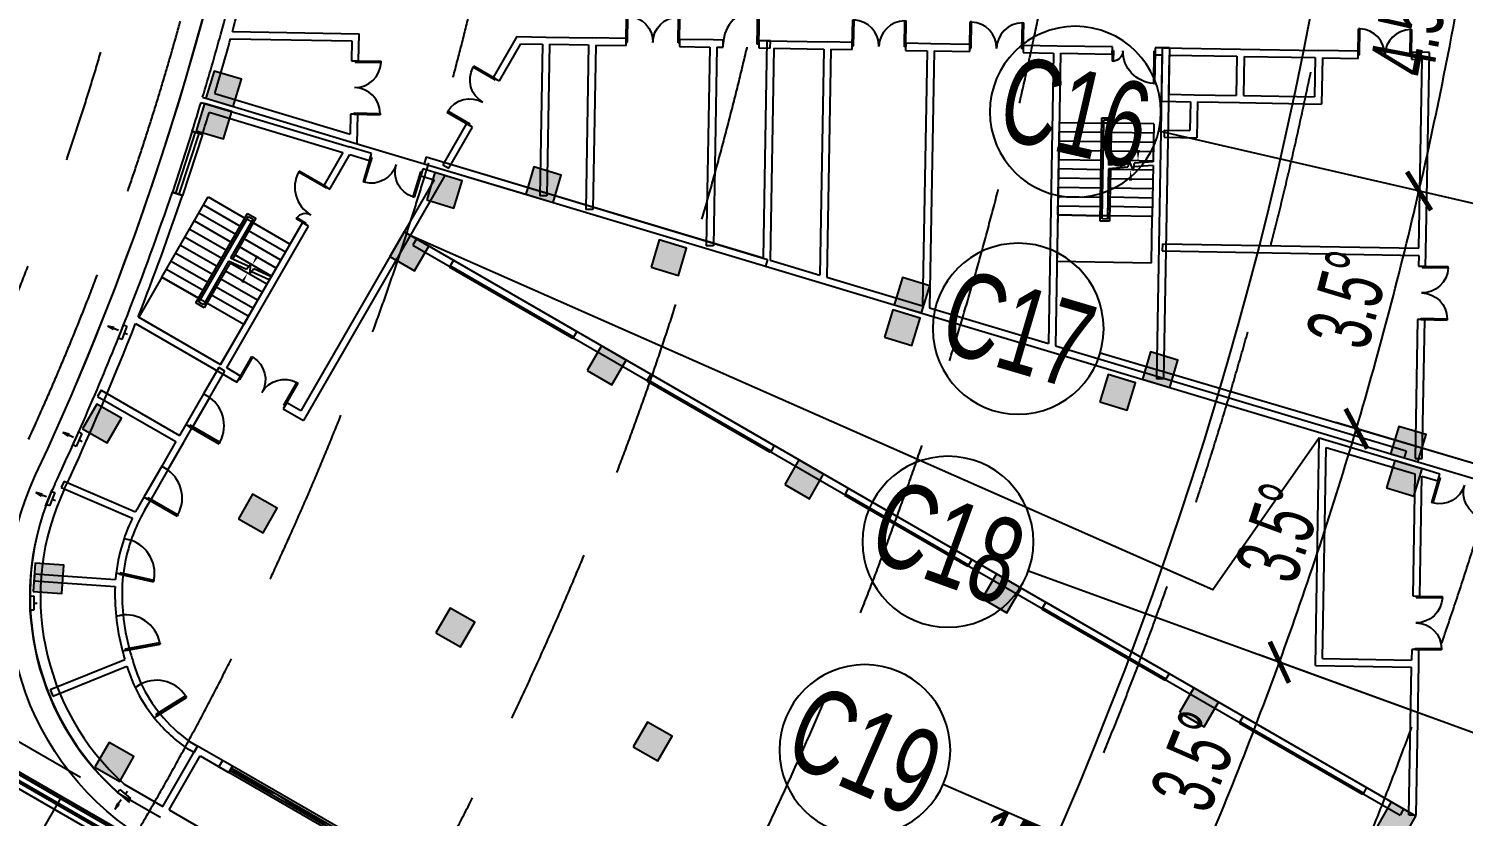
# Model space of a CAD drawing. Extents: x 1962160 to 37842216, y -162679 to 2997677.
# Drawn here: x 37684730 to 37725001, y 2713909 to 2736018 of the extents above; entities that cross this region are included whole.
import ezdxf
from ezdxf.enums import TextEntityAlignment as Align

# ---------------------------------------------------------------- set-up
doc = ezdxf.new("R2010")
doc.units = 0
doc.header["$LTSCALE"] = 1000
for name, pattern in [('CENTER', [2, 1.25, -0.25, 0.25, -0.25]), ('CENTER2', [28.575, 19.05, -3.175, 3.175, -3.175]), ('HIDDEN', [0.375, 0.25, -0.125])]:
    doc.linetypes.add(name, pattern=pattern)
doc.layers.get('0').update_dxf_attribs({"color": 8})
doc.layers.get('Defpoints').update_dxf_attribs({"color": 8})
for name, color, linetype in [('#幕墙线-平面', 8, 'Continuous'), ('#标注', 8, 'Continuous'), ('#虚线', 8, 'HIDDEN'), ('#轴线', 8, 'CENTER2'), ('1-WIN-1', 8, 'Continuous'), ('A-AL-E', 8, 'Continuous'), ('A-FLOR', 8, 'Continuous'), ('A-GRID', 8, 'CENTER'), ('A-HATH', 8, 'Continuous'), ('A-STRS-HRAL', 8, 'Continuous'), ('COLUMN', 8, 'Continuous'), ('DIM', 8, 'Continuous'), ('G-ACCS', 8, 'Continuous'), ('PUB_HATCH', 8, 'Continuous'), ('周边建筑', 8, 'Continuous')]:
    doc.layers.add(name, color=color, linetype=linetype)
doc.layers.add('A-X-CHEK', color=8, linetype='Continuous', plot=False)
doc.styles.add('#文字', font='jrs.shx', dxfattribs={"width": 0.7, "bigfont": 'hztxt.shx'})
doc.styles.add('JHZX', font='jrs.shx', dxfattribs={"width": 0.6, "bigfont": 'jhz.shx'})
doc.dimstyles.new('JZBZ-600', dxfattribs={"dimscale": 600, "dimtxt": 3, "dimasz": 1.5, "dimexe": 1, "dimexo": 1, "dimgap": 0.5, "dimtad": 1, "dimdec": 0, "dimdsep": 46, "dimtxsty": 'JHZX', "dimblk1": 'ARCHTICK', "dimblk2": 'ARCHTICK', "dimsah": 1, "dimcen": 0, "dimclrd": 1, "dimclre": 1, "dimclrt": 2, "dimadec": 1, "dimazin": 2, "dimtfac": 1, "dimtdec": 0, "dimtix": 1, "dimtmove": 0, "dimatfit": 3, "dimfxl": 1, "dimtolj": 1, "dimlwd": -1, "dimlwe": -1, "dimarcsym": 1})
pattern_1 = [(45, (0, 0), (-112.2532015, 112.2532015), []), (135, (0, 0), (-112.2532015, -112.2532015), [])]

# ---------------------------------------------------------------- blocks, each defined once
blk = doc.blocks.new('排水沟区域')
at = {"layer": 'A-HATH'}
h = blk.add_hatch(dxfattribs=at)
h.set_pattern_fill('ANSI37', color=256, scale=100)
h.set_pattern_definition(pattern_1)
edge = h.paths.add_edge_path()
edge.add_arc((35778522, 2918796), 1000, 120.2513, 180.0611)
edge.add_arc((35647973, 2918657), 129550, -26.11527, 0.06112, ccw=False)
edge.add_arc((35744722, 2871228), 21800, 300.0207, 333.8847, ccw=False)
edge.add_line((35755629, 2852353), (35755681, 2851979))
edge.add_arc((35744722, 2871228), 22150, 299.6529, 333.8847)
edge.add_arc((35647973, 2918657), 129900, 333.88473, 360.06112)
edge.add_arc((35778522, 2918796), 650, 140.4372, 180.0611, ccw=False)
edge.add_arc((35647973, 2918657), 130050, 0.24375, 0.44193)
h = blk.add_hatch(dxfattribs=at)
h.set_pattern_fill('ANSI37', color=256, scale=100)
h.set_pattern_definition(pattern_1)
edge = h.paths.add_edge_path()
edge.add_arc((35647973, 2918657), 65100, 322.14233, 322.45318, ccw=False)
edge.add_line((35699371, 2878705), (35710099, 2872512))
edge.add_arc((35680274, 2820853), 59650, 38.0119, 60, ccw=False)
edge.add_arc((35744722, 2871228), 22150, 218.0119, 299.3747)
edge.add_line((35755587, 2851926), (35755536, 2852299))
edge.add_arc((35744722, 2871228), 21800, 218.0119, 299.7372, ccw=False)
edge.add_arc((35680274, 2820853), 60000, 38.0119, 60)
edge.add_line((35710274, 2872815), (35699587, 2878985))
blk = doc.blocks.new('A$C58e34137')
at = {"layer": 'A-X-CHEK'}
blk.add_blockref('排水沟区域', (-35647973, -2918657), dxfattribs=at)
blk = doc.blocks.new('*U320')
for p, q in [((0, -200), (0, 200)), ((0, 200), (100, 200)), ((100, -200), (0, -200))]:
    blk.add_line(p, q)
blk = doc.blocks.new('*U321')
blk.add_line((0, 0), (-100, 0))
blk = doc.blocks.new('*U322')
blk.add_line((100, 250), (100, -250))
blk = doc.blocks.new('*U323')
for p, q in [((172, 0), (315, 0)), ((315, 31), (315, -31)), ((315, 31), (500, 0)), ((315, -31), (500, 0))]:
    blk.add_line(p, q)
blk = doc.blocks.new('*U324')
for p, q in [((0, -200), (0, 200)), ((0, 200), (100, 200)), ((100, -200), (0, -200))]:
    blk.add_line(p, q)
blk = doc.blocks.new('*U325')
blk.add_line((0, 0), (-100, 0))
blk = doc.blocks.new('*U326')
blk.add_line((100, 250), (100, -250))
blk = doc.blocks.new('*U327')
for p, q in [((172, 0), (315, 0)), ((315, 31), (315, -31)), ((315, 31), (500, 0)), ((315, -31), (500, 0))]:
    blk.add_line(p, q)
blk = doc.blocks.new('$WINLIB2D$00000007')
for points in [[(-0.5, 0.5), (0.5, 0.5)], [(-0.5, 0.5), (-0.5, -0.5)], [(0.5, 0.5), (0.5, -0.5)], [(-0.5, -0.5), (0.5, -0.5)]]:
    blk.add_lwpolyline(points)
blk = doc.blocks.new('$DorLib2D$00000225')
for p, q in [((0.475, -0.001), (0.475, 0.752)), ((0.475, 0.752), (0.5, 0.752)), ((0.5, -0.001), (0.5, 0.752)), ((-0.5, 0), (-0.5, 0.252)), ((-0.475, 0.252), (-0.5, 0.252)), ((-0.475, 0), (-0.475, 0.252)), ((-0.475, 0), (-0.5, 0)), ((0.475, -0.001), (0.5, -0.001))]:
    blk.add_line(p, q)
for centre, radius, start, end in [((0.505, -0.002), 0.755, 92.2493, 179.7238), ((-0.501, 0.003), 0.251, 359.7899, 84.0974)]:
    blk.add_arc(centre, radius, start, end)
blk = doc.blocks.new('$DorLib2D$00000002')
at = {"layer": '1-WIN-1'}
for p, q in [((-0.5, 0), (-0.5, 0.4875)), ((-0.475, 0.4875), (-0.5, 0.4875)), ((-0.475, 0), (-0.475, 0.4875)), ((0.475, 0), (0.475, 0.4875)), ((0.475, 0.4875), (0.5, 0.4875)), ((0.5, 0), (0.5, 0.4875)), ((-0.5, 0), (-0.475, 0)), ((0.5, 0), (0.475, 0))]:
    blk.add_line(p, q, dxfattribs=at)
for centre, start, end in [((-0.4875, 0), 0, 88.53072), ((0.4875, 0), 91.46928, 180)]:
    blk.add_arc(centre, 0.4875, start, end, dxfattribs=at)
blk = doc.blocks.new('$WINLIB2D$00000039')
for points in [[(-0.5, 0.5), (-0.5, -0.5)], [(0.5, 0.5), (-0.5, 0.5)], [(0.5, -0.5), (0.5, 0.5)], [(-0.5, 0.1667), (0.5, 0.1667)], [(-0.3839, -0.1667), (-0.448, 0.1667)], [(-0.3159, -0.1667), (-0.38, 0.1667)], [(-0.2479, -0.1667), (-0.312, 0.1667)], [(-0.1799, -0.1667), (-0.244, 0.1667)], [(-0.1119, -0.1667), (-0.176, 0.1667)], [(-0.0439, -0.1667), (-0.108, 0.1667)], [(0.0241, -0.1667), (-0.04, 0.1667)], [(0.0921, -0.1667), (0.028, 0.1667)], [(0.16, -0.1667), (0.0959, 0.1667)], [(0.228, -0.1667), (0.1639, 0.1667)], [(0.296, -0.1667), (0.2319, 0.1667)], [(0.364, -0.1667), (0.2999, 0.1667)], [(0.432, -0.1667), (0.3679, 0.1667)], [(0.5, -0.1667), (0.4359, 0.1667)], [(-0.4519, -0.1667), (-0.5, 0.0836)], [(-0.5, -0.1667), (0.5, -0.1667)], [(0.5, -0.5), (-0.5, -0.5)]]:
    blk.add_lwpolyline(points)
blk = doc.blocks.new('$WINLIB2D$00000001')
for points in [[(-0.5, 0.5), (-0.5, -0.5)], [(-0.5, 0.5), (0.5, 0.5)], [(0.5, -0.5), (0.5, 0.5)], [(0.5, 0.167), (-0.5, 0.167)], [(0.5, -0.167), (-0.5, -0.167)], [(-0.5, -0.5), (0.5, -0.5)]]:
    blk.add_lwpolyline(points)
blk = doc.blocks.new('$DorLib2D$00000001')
for p, q in [((0.45, 0.975), (0.5, 0.975)), ((0.45, 0), (0.45, 0.975)), ((0.5, 0), (0.5, 0.975)), ((0.5, 0), (0.45, 0))]:
    blk.add_line(p, q)
blk.add_arc((0.475, 0), 0.975, 91.4693, 180)
blk = doc.blocks.new('_FZH')
blk.add_lwpolyline([(-0.5, -0.5), (0.5, -0.5), (0.5, 0.5), (-0.5, 0.5)], close=True)
at = {"layer": 'PUB_HATCH'}
blk.add_solid([(-0.5, -0.5), (0.5, -0.5), (-0.5, 0.5), (0.5, 0.5)], dxfattribs=at)
blk = doc.blocks.new('567')
at = {"layer": '周边建筑'}
for p, q in [((45811, 102719), (45690, 102233)), ((51244, 101364), (45811, 102719)), ((45884, 102185), (45956, 102476)), ((51099, 101194), (45956, 102476)), ((45690, 102233), (45884, 102185)), ((56935, 99818), (58234, 102095)), ((49357, 94208), (51099, 101194)), ((49551, 94159), (51293, 101146)), ((51632, 101267), (51244, 101364)), ((51293, 101146), (51584, 101073)), ((51584, 101073), (51632, 101267)), ((45327, 100778), (45061, 99711)), ((45279, 99759), (45521, 100730)), ((45521, 100730), (45327, 100778)), ((53088, 100904), (53039, 100710)), ((53039, 100710), (56822, 99767)), ((56871, 99961), (53088, 100904)), ((57410, 100347), (57112, 99826)), ((57583, 100248), (57410, 100347)), ((56822, 99767), (56871, 99961)), ((57351, 99841), (57583, 100248)), ((44528, 97576), (45061, 99711)), ((44747, 97625), (45231, 99565)), ((45231, 99565), (46298, 99299)), ((45279, 99759), (46540, 99445)), ((51470, 90641), (56563, 99570)), ((51606, 90476), (56737, 99471)), ((55657, 97275), (57112, 99826)), ((55962, 97405), (57248, 99661)), ((56563, 99570), (56737, 99471)), ((57248, 99661), (60571, 98832)), ((60620, 99026), (57351, 99841)), ((45814, 97359), (46298, 99299)), ((45984, 97213), (46540, 99445)), ((60571, 98832), (60620, 99026)), ((62075, 98663), (62027, 98469)), ((62463, 98567), (62075, 98663)), ((61713, 95971), (62318, 98397)), ((61859, 95729), (62512, 98348)), ((62027, 98469), (62318, 98397)), ((66583, 97539), (62463, 98567)), ((66535, 97345), (62512, 98348)), ((43996, 95441), (44528, 97576)), ((44747, 97625), (45814, 97359)), ((66535, 97345), (66583, 97539)), ((44239, 95587), (44698, 97431)), ((44514, 73835), (66338, 97238)), ((44514, 73835), (66338, 97238)), ((44660, 73699), (66484, 97102)), ((44660, 73699), (66484, 97102)), ((44698, 97431), (45766, 97164)), ((45480, 96019), (45766, 97164)), ((45698, 96068), (45984, 97213)), ((61859, 95729), (55657, 97275)), ((61713, 95971), (55962, 97405)), ((66338, 97238), (66484, 97102)), ((66338, 97238), (66484, 97102)), ((45306, 95321), (45480, 96019)), ((45452, 95078), (45650, 95874)), ((45650, 95874), (46437, 95678)), ((45698, 96068), (46679, 95823)), ((44045, 95635), (43948, 95247)), ((44045, 95635), (53059, 93388)), ((44239, 95587), (45306, 95321)), ((46262, 94979), (46437, 95678)), ((46457, 94931), (46679, 95823)), ((43948, 95247), (44142, 95199)), ((43996, 95441), (45452, 95078)), ((44142, 95199), (44190, 95393)), ((44190, 95393), (53011, 93194)), ((46026, 94729), (45738, 93575)), ((46278, 94666), (45990, 93512)), ((46026, 94729), (47055, 94473)), ((46262, 94979), (46457, 94931)), ((46531, 94603), (46243, 93449)), ((46783, 94540), (46495, 93386)), ((47035, 94478), (46747, 93323)), ((47055, 94473), (46976, 93949)), ((47287, 94415), (47000, 93260)), ((47153, 94448), (47071, 93908)), ((47153, 94448), (48549, 94100)), ((47540, 94352), (47252, 93197)), ((47792, 94289), (47504, 93134)), ((43658, 94083), (43283, 92579)), ((43501, 92628), (43852, 94035)), ((43852, 94035), (43658, 94083)), ((47140, 93878), (46876, 93825)), ((46976, 93949), (47140, 93878)), ((48044, 94226), (47756, 93071)), ((48297, 94163), (48009, 93008)), ((48549, 94100), (48261, 92946)), ((48549, 94100), (48261, 92946)), ((49810, 93786), (48549, 94100)), ((49357, 94208), (49551, 94159)), ((45527, 93349), (45593, 93611)), ((45593, 93611), (46876, 93291)), ((45600, 93393), (45636, 93538)), ((45636, 93538), (46867, 93231)), ((45724, 93516), (45687, 93371)), ((45724, 93516), (46867, 93231)), ((46952, 93791), (46867, 93231)), ((46876, 93825), (47047, 93750)), ((47047, 93750), (46965, 93207)), ((49169, 91214), (49810, 93786)), ((45385, 92158), (45673, 93313)), ((48341, 92647), (45527, 93349)), ((48297, 92720), (45600, 93393)), ((45637, 92095), (45925, 93250)), ((48210, 92742), (45687, 93371)), ((45889, 92032), (46177, 93187)), ((46142, 91969), (46430, 93124)), ((46394, 91906), (46682, 93061)), ((46965, 93207), (48246, 92887)), ((46965, 93207), (48334, 92866)), ((46974, 93266), (48406, 92909)), ((53059, 93388), (53011, 93194)), ((43501, 92628), (51470, 90641)), ((46646, 91843), (46934, 92998)), ((46899, 91780), (47186, 92935)), ((47151, 91718), (47439, 92872)), ((47403, 91655), (47691, 92809)), ((47655, 91592), (47943, 92746)), ((47908, 91529), (48196, 92684)), ((48196, 92684), (47908, 91529)), ((48246, 92887), (48210, 92742)), ((48334, 92866), (48297, 92720)), ((48406, 92909), (48341, 92647)), ((43283, 92579), (43053, 91657)), ((43247, 91609), (43452, 92434)), ((43452, 92434), (51367, 90460)), ((47908, 91529), (45385, 92158)), ((43053, 91657), (43247, 91609)), ((47908, 91529), (49169, 91214)), ((49643, 87437), (51367, 90460)), ((49779, 87273), (51606, 90476)), ((42690, 90202), (42424, 89134)), ((42642, 89183), (42884, 90153)), ((42884, 90153), (42690, 90202)), ((42424, 89134), (42254, 88455)), ((42642, 89183), (49643, 87437)), ((42448, 88407), (42594, 88989)), ((42594, 88989), (49540, 87257)), ((42254, 88455), (42448, 88407)), ((41892, 87000), (41722, 86321)), ((42086, 86951), (41892, 87000)), ((48151, 84821), (49540, 87257)), ((48287, 84656), (49779, 87273)), ((41940, 86369), (42086, 86951)), ((41311, 84671), (41722, 86321)), ((41940, 86369), (48151, 84821)), ((41553, 84817), (41892, 86175)), ((41892, 86175), (48048, 84640)), ((58569, 63465), (79163, 85552)), ((41335, 84768), (41257, 84456)), ((41311, 84671), (47224, 83197)), ((41529, 84720), (41335, 84768)), ((41451, 84407), (41529, 84720)), ((41553, 84817), (47327, 83377)), ((47327, 83377), (48048, 84640)), ((47463, 83212), (48287, 84656)), ((41257, 84456), (41451, 84407)), ((41015, 83485), (40948, 83216)), ((41209, 83437), (41015, 83485)), ((41166, 83264), (41209, 83437)), ((40948, 83216), (40718, 82294)), ((40912, 82245), (41118, 83070)), ((41118, 83070), (46529, 81721)), ((41166, 83264), (46577, 81915)), ((42335, 74624), (47290, 83311)), ((42335, 74624), (47224, 83197)), ((42508, 74525), (47463, 83212)), ((42508, 74525), (47463, 83212)), ((47290, 83311), (47463, 83212)), ((40718, 82294), (40912, 82245)), ((46577, 81915), (46529, 81721)), ((40355, 80838), (40125, 79917)), ((40344, 79965), (40549, 80790)), ((40549, 80790), (40355, 80838)), ((39811, 78655), (40125, 79917)), ((40029, 78704), (40295, 79771)), ((40295, 79771), (44779, 78653)), ((40344, 79965), (44827, 78847)), ((39612, 77859), (39811, 78655)), ((40029, 78704), (44158, 77674)), ((44827, 78847), (44779, 78653)), ((39835, 77925), (39981, 78510)), ((39981, 78510), (44110, 77480)), ((39612, 77859), (40580, 76956)), ((40717, 77102), (39835, 77925)), ((44158, 77674), (44110, 77480)), ((40580, 76956), (40717, 77102)), ((41534, 72816), (43981, 77107)), ((41814, 76079), (41677, 75933)), ((41677, 75933), (42652, 75025)), ((42788, 75171), (41814, 76079)), ((42959, 75012), (42639, 74451)), ((42652, 75025), (42788, 75171)), ((42959, 75012), (48766, 69597)), ((42335, 74624), (42508, 74525)), ((42335, 74624), (42508, 74525)), ((42812, 74352), (43007, 74693)), ((43007, 74693), (48483, 69587)), ((42639, 74451), (42812, 74352)), ((44514, 73835), (44660, 73699)), ((44514, 73835), (44660, 73699)), ((37682, 70116), (38541, 73563)), ((37864, 70018), (38687, 73320)), ((39279, 73379), (38541, 73563)), ((38687, 73320), (39230, 73185)), ((39230, 73185), (39279, 73379)), ((40734, 73016), (40686, 72822)), ((41534, 72816), (40734, 73016)), ((41895, 73148), (41572, 72581)), ((41785, 72551), (42069, 73049)), ((42069, 73049), (41895, 73148)), ((39265, 69242), (41229, 72686)), ((39290, 68882), (41534, 72816)), ((39420, 68808), (41572, 72581)), ((40686, 72822), (41229, 72686)), ((42604, 71787), (41785, 72551)), ((39742, 68969), (41683, 72372)), ((41683, 72372), (42468, 71641)), ((42468, 71641), (42604, 71787)), ((43482, 70969), (43345, 70823)), ((46846, 67832), (43482, 70969)), ((43345, 70823), (46710, 67685)), ((43857, 70345), (43046, 69475)), ((44048, 70168), (43236, 69298)), ((43857, 70345), (44633, 69622)), ((44238, 69991), (43426, 69120)), ((44428, 69813), (43616, 68943)), ((42050, 68407), (42862, 69277)), ((42752, 69380), (42936, 69577)), ((44873, 67402), (42752, 69380)), ((42837, 69383), (42939, 69492)), ((44870, 67487), (42837, 69383)), ((43005, 69431), (42903, 69321)), ((44804, 67548), (42903, 69321)), ((42936, 69577), (43904, 68675)), ((42939, 69492), (43867, 68627)), ((43005, 69431), (43867, 68627)), ((44618, 69636), (43806, 68766)), ((44808, 69459), (43997, 68588)), ((44998, 69281), (44187, 68411)), ((44633, 69622), (44310, 69202)), ((44707, 69553), (44373, 69120)), ((44707, 69553), (45759, 68572)), ((48483, 69587), (48176, 69258)), ((48322, 69121), (48766, 69597)), ((42240, 68230), (43052, 69100)), ((42430, 68052), (43242, 68923)), ((44213, 69076), (43867, 68627)), ((44276, 68994), (43940, 68559)), ((44419, 69061), (44162, 69142)), ((44162, 69142), (44276, 68994)), ((44310, 69202), (44419, 69061)), ((45188, 69104), (44377, 68234)), ((45379, 68927), (44567, 68056)), ((48176, 69258), (48322, 69121)), ((40150, 68385), (40305, 68642)), ((42621, 67875), (43432, 68745)), ((42811, 67698), (43622, 68568)), ((43940, 68559), (44906, 67658)), ((43940, 68559), (44972, 67596)), ((43977, 68606), (45057, 67599)), ((45569, 68749), (44757, 67879)), ((45759, 68572), (44947, 67702)), ((45759, 68572), (44947, 67702)), ((46710, 67685), (45759, 68572)), ((43952, 66634), (42050, 68407)), ((43001, 67520), (43812, 68391)), ((43191, 67343), (44003, 68213)), ((47153, 68161), (46846, 67832)), ((47299, 68024), (47153, 68161)), ((41847, 67713), (41692, 67456)), ((43381, 67166), (44193, 68036)), ((43571, 66988), (44383, 67859)), ((43761, 66811), (44573, 67681)), ((44906, 67658), (44804, 67548)), ((44890, 65734), (46710, 67685)), ((44902, 65747), (46710, 67685)), ((46919, 67763), (46783, 67617)), ((47541, 67184), (46919, 67763)), ((46924, 67622), (47299, 68024)), ((43952, 66634), (44763, 67504)), ((44763, 67504), (43952, 66634)), ((44972, 67596), (44870, 67487)), ((45057, 67599), (44873, 67402)), ((45057, 65620), (46924, 67622)), ((46783, 67617), (47404, 67037)), ((47404, 67037), (47541, 67184)), ((47404, 67037), (48136, 66355)), ((47541, 67184), (48272, 66502)), ((43952, 66634), (44902, 65747)), ((48272, 66502), (48136, 66355)), ((48601, 66195), (48272, 66502)), ((46659, 64259), (48392, 66117)), ((48136, 66355), (48392, 66117)), ((49260, 65581), (48601, 66195)), ((46806, 64122), (48538, 65980)), ((48538, 65980), (49123, 65435)), ((49123, 65435), (49260, 65581)), ((49123, 65435), (49854, 64753)), ((49260, 65581), (49991, 64899)), ((57776, 65477), (57004, 64648)), ((57287, 64658), (57923, 65340)), ((57776, 65477), (57556, 65240)), ((57556, 65240), (57702, 65103)), ((57702, 65103), (57923, 65340)), ((57923, 65340), (57776, 65477)), ((57923, 65340), (57776, 65477)), ((49991, 64899), (49854, 64753)), ((50210, 64694), (49991, 64899)), ((49854, 64753), (50074, 64548)), ((56823, 64454), (57005, 64648)), ((56962, 64310), (57151, 64511)), ((58433, 63319), (57004, 64648)), ((57005, 64648), (57151, 64511)), ((58569, 63465), (57287, 64658)), ((46659, 64259), (46806, 64122)), ((48912, 62669), (50204, 64431)), ((49074, 62551), (50358, 64303)), ((50863, 63947), (50951, 64128)), ((51850, 63691), (51763, 63511)), ((55887, 63828), (55953, 63638)), ((51261, 61275), (51927, 63454)), ((51452, 61217), (52119, 63397)), ((52932, 63239), (52942, 63440)), ((53941, 63394), (53931, 63193)), ((55008, 63311), (54942, 63502)), ((57577, 62401), (58433, 63319)), ((54528, 60976), (54174, 63206)), ((54725, 61007), (54375, 63219)), ((57775, 62173), (58715, 63181)), ((48912, 62669), (49074, 62551)), ((51261, 61275), (51452, 61217)), ((54528, 60976), (54725, 61007))]:
    blk.add_line(p, q, dxfattribs=at)
for points, format in [([(51546, 114974, -0.066668), (79984, 97358, -0.432715), (80756, 85721), (59352, 62768, -0.3894), (48565, 61929, 0.164544), (1000, 78694)], "xyb"), ([(45797, 94348, 0, 0, 0), (46932, 94065, 0, 80, 0), (46641, 94138, 0, 0, 0)], "xyseb"), ([(45410, 92796, 0, 0, 0), (48690, 91978, 0, 0, 0), (49028, 93336, 0, 0, 0), (47136, 93808, 0, 80, 0), (47427, 93736, 0, 0, 0)], "xyseb"), ([(43336, 69977, 0, 0, 0), (44192, 69179, 0, 80, 0), (43972, 69383, 0, 0, 0)], "xyseb"), ([(42381, 68953, 0, 0, 0), (44853, 66648, 0, 0, 0), (45808, 67672, 0, 0, 0), (44382, 69001, 0, 80, 0), (44601, 68797, 0, 0, 0)], "xyseb")]:
    blk.add_lwpolyline(points, format=format, dxfattribs=at)
blk.add_lwpolyline([(55657, 97275), (59138, 93408), (44377, 73689)], dxfattribs=at)
at = {"layer": '周边建筑', "const_width": 100}
for points in [[(65666, 96224), (62938, 93299)], [(61301, 91544), (58573, 88618)], [(56936, 86863), (54208, 83938)], [(52571, 82182), (49843, 79257)], [(48206, 77502), (45478, 74576)]]:
    blk.add_lwpolyline(points, dxfattribs=at)
at = {"layer": '周边建筑'}
for centre, radius, start, end in [((0, 0), 78700, 53.84029, 89.27195), ((0, 0), 79600, 61.74539, 65.19626), ((0, 0), 79300, 61.63425, 65.19626), ((0, 0), 79300, 60.29999, 61.63425), ((0, 0), 79600, 60.44395, 61.59681), ((0, 0), 79600, 59.57961, 60.04807), ((0, 0), 79300, 59.58206, 60.19162), ((0, 0), 79600, 55.67061, 58.28395), ((0, 0), 79300, 55.61963, 58.2815), ((0, 0), 79300, 51.89637, 55.61963), ((0, 0), 79600, 51.89602, 55.52502), ((53484, 68205), 5000, 227, 229.0052), ((53484, 68205), 4800, 227, 230.2748), ((53484, 68205), 4800, 230.2748, 238.1446), ((54069, 67559), 4150, 295.9804, 311.5677), ((53484, 68205), 5000, 231.3017, 238.3846), ((53484, 68205), 4800, 238.1452, 250.1022), ((54069, 67559), 4350, 295.6608, 311.6885), ((53484, 68205), 5000, 238.384, 249.8635), ((53484, 68205), 4800, 250.1029, 252.9858), ((54069, 67559), 4150, 282.1431, 295.9792), ((54069, 67559), 4350, 282.4604, 295.6619), ((53484, 68205), 5000, 249.8629, 251.854), ((53722, 69491), 6101, 254.3792, 262.6502), ((53722, 69491), 6301, 255.256, 262.7997), ((53722, 69491), 6301, 262.7995, 271.9026), ((53722, 69491), 6101, 262.6505, 272.0516), ((53722, 69491), 6101, 272.0518, 274.9831), ((54069, 67559), 4150, 272.5317, 282.1419), ((54069, 67559), 4350, 274.0327, 282.4615), ((53722, 69491), 6301, 271.9023, 274.1155), ((53507, 68194), 7080, 231.7124, 305.0911), ((53507, 68194), 7380, 231.7162, 305.3366), ((53501, 68224), 7400, 244.3204, 305.3328)]:
    blk.add_arc(centre, radius, start, end, dxfattribs=at)
at = {"layer": 'COLUMN'}
for p, xscale, yscale, zscale, rotation in [((56390, 99669), 799.9999999995518, 799.9999999995518, 799.9999999995518, 60.300000005674), ((57299, 99346), 799.999999999602, 799.999999999602, 799.999999999602, 60.30000000567606), ((66630, 96966), 800.000000000408, 800.000000000408, 800.000000000408, 47.00000000001015), ((52787, 93353), 799.9999999995518, 799.9999999995518, 799.9999999995518, 60.300000005674), ((62266, 92285), 800.000000000408, 800.000000000408, 800.000000000408, 47.00000000001015), ((53136, 92047), 799.9999999995518, 799.9999999995518, 799.9999999995518, 60.300000005674), ((57901, 87604), 800.000000000408, 800.000000000408, 800.000000000408, 47.00000000001015), ((49184, 87037), 799.999999999602, 799.999999999602, 799.999999999602, 60.30000000567606), ((50010, 86566), 799.9999999996668, 799.9999999996668, 799.9999999996668, 60.30000000565948), ((53536, 82924), 800.000000000408, 800.000000000408, 800.000000000408, 47.00000000001015), ((46620, 80622), 799.9999999996668, 799.9999999996668, 799.9999999996668, 60.30000000565948), ((49171, 78243), 800.000000000408, 800.000000000408, 800.000000000408, 47.00000000001015), ((43832, 77653), 799.999999999602, 799.999999999602, 799.999999999602, 60.30000000567606), ((59752, 77127), 800.000000000408, 800.000000000408, 800.000000000408, 47.00000000001015), ((43362, 74909), 799.999999999602, 799.999999999602, 799.999999999602, 60.30000000567606), ((44806, 73562), 800.000000000408, 800.000000000408, 800.000000000408, 47.00000000001015), ((55388, 72446), 800.000000000408, 800.000000000408, 800.000000000408, 47.00000000001015), ((39190, 69514), 799.9999999996598, 799.9999999996598, 799.9999999996598, 60.3000000056688), ((40014, 69043), 799.9999999996598, 799.9999999996598, 799.9999999996598, 60.3000000056688), ((51023, 67765), 800.000000000408, 800.000000000408, 800.000000000408, 47.00000000001015), ((47575, 64068), 800.000000000408, 800.000000000408, 800.000000000408, 47.00000000001015), ((56910, 62275), 800.000000000408, 800.000000000408, 800.000000000408, 47.00000000001015), ((51473, 61629), 800.0000000003608, 800.0000000003608, 800.0000000003608, 73.00000000000684)]:
    blk.add_blockref('_FZH', p, dxfattribs=dict(at, xscale=xscale, yscale=yscale, zscale=zscale, rotation=rotation))
at = {"layer": '周边建筑'}
for name, p, xscale, yscale, zscale, rotation in [('$DorLib2D$00000002', (45605, 101482), 1500.000000000001, 1500.000000000001, 1500.000000000001, 76.00000000005772), ('$DorLib2D$00000002', (52336, 100989), -1500.000000000001, 1500.000000000001, 1500, 346.0000000000202), ('$DorLib2D$00000002', (57868, 100949), -1500, 1500, 1500, 240.300000005658), ('$DorLib2D$00000002', (61323, 98748), -1500, 1499.999999999999, 200, 346.0000000000893), ('$WINLIB2D$00000007', (64229, 94830), 4000.000000000003, 200.0000000000001, 4000.000000000003, 47.00000000000455), ('$DorLib2D$00000225', (43900, 94641), -1200, 1200, 200, 256.0000000000529), ('$DorLib2D$00000002', (42968, 90905), 1500, 1500, 200, 76.00000000005976), ('$WINLIB2D$00000007', (59864, 90149), 4000.000000000003, 200.0000000000001, 4000.000000000003, 47.00000000000455), ('$DorLib2D$00000002', (42170, 87703), 1499.999999999999, 1499.999999999999, 200, 76.00000000005663), ('$WINLIB2D$00000007', (55499, 85468), 4000.000000000003, 200.0000000000001, 4000.000000000003, 47.00000000000455), ('$WINLIB2D$00000039', (67625, 75892), 28668.06737196897, 200, 28668.06737196897, 47.00000000000413), ('$WINLIB2D$00000039', (67625, 75892), 28668.06737196897, 200.0000000000001, 28668.06737196897, 47.00000000000397), ('$DorLib2D$00000001', (41233, 83946), 1000, 1000, 1000, 76.0000000000658), ('$DorLib2D$00000002', (40634, 81542), -1500.000000000001, 1500.000000000001, -1500.000000000001, 76.000000000064), ('$WINLIB2D$00000007', (51134, 80788), 4000.000000000003, 200.0000000000001, 4000.000000000003, 47.00000000000455), ('$WINLIB2D$00000007', (46769, 76107), 4000.000000000003, 200.0000000000001, 4000.000000000003, 47.00000000000455), ('$DorLib2D$00000002', (41197, 76518), -1500, 1500, 1500, 137.0000000001473), ('$DorLib2D$00000002', (42354, 73750), -1500, 1500, 1500, 240.3000000056556), ('$DorLib2D$00000002', (39982, 73100), 1500, 1500, 1500, 346.0000000000019), ('$DorLib2D$00000225', (42975, 71305), 1200.000000000001, 1200.000000000001, -1200, 137.0000000000579), ('$DorLib2D$00000002', (47738, 68641), -1499.999999999999, 1500, 200, 47.00000000000811), ('$WINLIB2D$00000001', (40998, 68049), 1800.000000000001, 299.9999999999999, -1800, 328.9317793179501), ('$DorLib2D$00000001', (47838, 66770), 999.9999999999654, 999.9999999999654, 200, 317.0000000000624), ('$DorLib2D$00000001', (49557, 65167), 1000.000000000065, 1000.000000000065, 200, 317.0000000000551), ('$DorLib2D$00000001', (51357, 63819), 1000.000000000043, 1000.000000000043, 200, 334.1237248857365), ('$DorLib2D$00000001', (55447, 63570), 999.9999999998703, 999.9999999998703, 200, 19.0611409878428), ('$DorLib2D$00000001', (53437, 63316), 1000.000000000164, 1000.000000000164, 200, 357.3510243814176)]:
    blk.add_blockref(name, p, dxfattribs=dict(at, xscale=xscale, yscale=yscale, zscale=zscale, rotation=rotation))
for name, p, rotation in [('*U322', (45235, 65254), 235.2787613913465), ('*U320', (45235, 65254), 235.2787613913465), ('*U321', (45235, 65254), 235.2787613913465), ('*U323', (45235, 65254), 235.2787613913465), ('*U322', (47880, 63339), 232.9233343066108), ('*U320', (47880, 63339), 232.9233343066108), ('*U321', (47880, 63339), 232.9233343066108), ('*U323', (47880, 63339), 232.9233343066108), ('*U324', (57858, 62366), 306.6450614060096), ('*U326', (57858, 62366), 306.6450614060096), ('*U325', (57858, 62366), 306.6450614060096), ('*U323', (49335, 62232), 235.1731862022542), ('*U322', (49335, 62232), 235.1731862022542), ('*U320', (49335, 62232), 235.1731862022542), ('*U321', (49335, 62232), 235.1731862022542), ('*U327', (57867, 62340), 314.0095084094227), ('*U322', (52058, 61070), 257.5786411713777), ('*U320', (52058, 61070), 257.5786411713777), ('*U321', (52058, 61070), 257.5786411713777)]:
    blk.add_blockref(name, p, dxfattribs=dict(at, rotation=rotation))
blk = doc.blocks.new('总体道路0521')
at = {"layer": 'G-ACCS'}
blk.add_arc((35647972.511, 2918657.177), 73.7, 334.07083, 10.72788, dxfattribs=at)
blk = doc.blocks.new('A$C06ac024f')
at = {"layer": 'A-AL-E'}
blk.add_line((101590, -59577), (63000, -37297), dxfattribs=at)
blk.add_lwpolyline([(123778, -24348, -0.066753), (112990, -56100, -0.432715), (101615, -59533), (63026, -37254, -0.316123), (59063, -27379, -0.316123)], format="xyb", dxfattribs=at)
at = {"layer": 'A-STRS-HRAL'}
blk.add_lwpolyline([(62826, -37600), (101415, -59880, 0.165343), (106814, -60951), (106786, -60753, -0.165307), (101515, -59707), (62926, -37427, -0.299334), (58486, -28590, -0.002118), (58242, -29084, 0.284011), (62826, -37600)], format="xyb", dxfattribs=at)
at = {"xscale": 1000, "yscale": 1000, "zscale": 1000}
blk.add_blockref('总体道路0521', (-35647972511, -2918657177), dxfattribs=at)
at = {"layer": '周边建筑', "rotation": 283.0000003899075}
blk.add_blockref('567', (0, 0), dxfattribs=at)
blk = doc.blocks.new('A$C80b62fe7')
at = {"layer": '#幕墙线-平面'}
for points in [[(195085, 164469, -0.066753), (184274, 132652, -0.432715), (172536, 129109), (133941, 151392, -0.334394), (130023, 162148, -0.334394)], [(194830, 164519, -0.066753), (184041, 132768, -0.432715), (172666, 129334), (134077, 151613, -0.33419), (130272, 162072)]]:
    blk.add_lwpolyline(points, format="xyb", dxfattribs=at)
for radius, start, end in [(128529, 333.50225, 195.7758), (127529, 333.53985, 195.7884)]:
    blk.add_arc((71052, 188867), radius, start, end, dxfattribs=at)
blk = doc.blocks.new('DASWQE')
at = {"layer": '#幕墙线-平面', "ltscale": 10}
blk.add_lwpolyline([(67738, -49821), (72002, -42436)], dxfattribs=at)
at = {"layer": 'DIM', "ltscale": 10}
blk.add_blockref('A$C80b62fe7', (-71047, -188863), dxfattribs=at)
blk = doc.blocks.new('_ARCHTICK')
at = {"const_width": 0.15}
blk.add_lwpolyline([(-0.5, -0.5), (0.5, 0.5)], dxfattribs=at)
blk = doc.blocks.new('*D138')
at = {"layer": '#标注', "color": 1, "transparency": 16777216}
for p, q in [((36900352, 2883185), (36888367, 2886736)), ((36897963, 2875941), (36886217, 2880217))]:
    blk.add_line(p, q, dxfattribs=at)
blk.add_arc((36780603, 2918661), 112993, 339.99776, 343.49784, dxfattribs=at)
at = {"layer": 'Defpoints', "color": 0, "transparency": 16777216}
for p in [(36780603, 2918661), (36900928, 2883015), (36887546, 2882181), (36898527, 2875736)]:
    blk.add_point(p, dxfattribs=at)
at = {"layer": '#标注', "color": 1, "transparency": 16777216, "xscale": 900, "yscale": 900, "zscale": 900}
for p, rotation in [((36888943, 2886566), 73.4978436473895), ((36886781, 2880011), 249.9977638093456)]:
    blk.add_blockref('_ARCHTICK', p, dxfattribs=dict(at, rotation=rotation))
at = {"layer": '#标注', "color": 2, "transparency": 16777216, "insert": (36886772, 2883648), "char_height": 1800, "attachment_point": 5, "rotation": 71.7478, "style": 'JHZX'}
blk.add_mtext('\\A1;3.5°', dxfattribs=at)
blk = doc.blocks.new('*D139')
at = {"layer": '#标注', "color": 1, "transparency": 16777216}
for p, q in [((36902295, 2890562), (36890115, 2893374)), ((36900352, 2883185), (36888367, 2886736))]:
    blk.add_line(p, q, dxfattribs=at)
blk.add_arc((36780603, 2918661), 112993, 343.49784, 346.99793, dxfattribs=at)
at = {"layer": 'Defpoints', "color": 0, "transparency": 16777216}
for p in [(36780603, 2918661), (36902880, 2890427), (36889574, 2888778), (36900928, 2883015)]:
    blk.add_point(p, dxfattribs=at)
at = {"layer": '#标注', "color": 1, "transparency": 16777216, "xscale": 900, "yscale": 900, "zscale": 900}
for p, rotation in [((36890700, 2893239), 76.99793153015641), ((36888943, 2886566), 253.4978436474741)]:
    blk.add_blockref('_ARCHTICK', p, dxfattribs=dict(at, rotation=rotation))
at = {"layer": '#标注', "color": 2, "transparency": 16777216, "insert": (36888712, 2890195), "char_height": 1800, "attachment_point": 5, "rotation": 75.2479, "style": 'JHZX'}
blk.add_mtext('\\A1;3.5°', dxfattribs=at)
blk = doc.blocks.new('*D140')
at = {"layer": '#标注', "color": 1, "transparency": 16777216}
for p, q in [((36904124, 2900197), (36891762, 2902045)), ((36902295, 2890562), (36890115, 2893374))]:
    blk.add_line(p, q, dxfattribs=at)
blk.add_arc((36780603, 2918661), 112993, 346.99793, 351.49806, dxfattribs=at)
at = {"layer": 'Defpoints', "color": 0, "transparency": 16777216}
for p in [(36780603, 2918661), (36904718, 2900108), (36891328, 2896130), (36902880, 2890427)]:
    blk.add_point(p, dxfattribs=at)
at = {"layer": '#标注', "color": 1, "transparency": 16777216, "xscale": 900, "yscale": 900, "zscale": 900}
for p, rotation in [((36892355, 2901956), 81.49805581194691), ((36890700, 2893239), 256.9979315301097)]:
    blk.add_blockref('_ARCHTICK', p, dxfattribs=dict(at, rotation=rotation))
at = {"layer": '#标注', "color": 2, "transparency": 16777216, "insert": (36890434, 2897805), "char_height": 1800, "attachment_point": 5, "rotation": 79.248, "style": 'JHZX'}
blk.add_mtext('\\A1;4.5°', dxfattribs=at)
blk = doc.blocks.new('*D156')
at = {"layer": '#标注', "color": 1, "transparency": 16777216}
for p, q in [((36877612, 2871767), (36878844, 2874279)), ((36878580, 2873740), (36877772, 2874136)), ((36878580, 2873740), (36879972, 2873058)), ((36879004, 2871084), (36880236, 2873597)), ((36879972, 2873058), (36880780, 2872662))]:
    blk.add_line(p, q, dxfattribs=at)
at = {"layer": 'Defpoints', "color": 0, "transparency": 16777216}
for p in [(36879972, 2873058), (36877348, 2871228), (36878740, 2870546)]:
    blk.add_point(p, dxfattribs=at)
at = {"layer": '#标注', "color": 1, "transparency": 16777216, "xscale": 900, "yscale": 900, "zscale": 900}
for p, rotation in [((36878580, 2873740), 333.88473150955), ((36879972, 2873058), 153.8847315095499)]:
    blk.add_blockref('_ARCHTICK', p, dxfattribs=dict(at, rotation=rotation))
at = {"layer": '#标注', "color": 2, "transparency": 16777216, "insert": (36879804, 2874477), "char_height": 1800, "attachment_point": 5, "rotation": 333.8847, "style": 'JHZX'}
blk.add_mtext('\\A1;1550', dxfattribs=at)
blk = doc.blocks.new('*D162')
at = {"layer": '#标注', "color": 1, "transparency": 16777216}
for p, q in [((36897963, 2875941), (36886217, 2880217)), ((36895136, 2868856), (36883673, 2873841))]:
    blk.add_line(p, q, dxfattribs=at)
blk.add_arc((36780603, 2918661), 112993, 336.49769, 339.99776, dxfattribs=at)
at = {"layer": 'Defpoints', "color": 0, "transparency": 16777216}
for p in [(36780603, 2918661), (36898527, 2875736), (36885119, 2875720), (36895686, 2868616)]:
    blk.add_point(p, dxfattribs=at)
at = {"layer": '#标注', "color": 1, "transparency": 16777216, "xscale": 900, "yscale": 900, "zscale": 900}
for p, rotation in [((36886781, 2880011), 69.99776380941569), ((36884223, 2873601), 246.4976923138118)]:
    blk.add_blockref('_ARCHTICK', p, dxfattribs=dict(at, rotation=rotation))
at = {"layer": '#标注', "color": 2, "transparency": 16777216, "insert": (36884437, 2877231), "char_height": 1800, "attachment_point": 5, "rotation": 68.2477, "style": 'JHZX'}
blk.add_mtext('\\A1;3.5°', dxfattribs=at)
blk = doc.blocks.new('*D111')
at = {"layer": '#标注', "color": 1, "transparency": 16777216}
for p, q in [((36874862, 3000599), (36862409, 2989774)), ((36882278, 2846131), (36868846, 2855713))]:
    blk.add_line(p, q, dxfattribs=at)
blk.add_arc((36780603, 2918661), 108993, 324.49751, 41, dxfattribs=at)
at = {"layer": 'Defpoints', "color": 0, "transparency": 16777216}
for p in [(36875315, 3000993), (36780603, 2918661), (36887941, 2899732), (36882766, 2845783)]:
    blk.add_point(p, dxfattribs=at)
at = {"layer": '#标注', "color": 1, "transparency": 16777216, "xscale": 900, "yscale": 900, "zscale": 900}
for p, rotation in [((36862862, 2990168), 130.999999999991), ((36869334, 2855365), 234.4975139136607)]:
    blk.add_blockref('_ARCHTICK', p, dxfattribs=dict(at, rotation=rotation))
at = {"layer": '#标注', "color": 2, "transparency": 16777216, "insert": (36890670, 2923946), "char_height": 1800, "attachment_point": 5, "rotation": 272.7488, "style": 'JHZX'}
blk.add_mtext('\\A1;76.5°', dxfattribs=at)
blk = doc.blocks.new('*U246')
blk.add_line((20, 0), (0, 0))
blk.add_circle((24, 0), 4)
at = {"style": 'JHZX', "width": 0.75}
blk.add_attdef('AXES', text='', height=4, dxfattribs=at).set_placement((24, 0), align=Align.MIDDLE_CENTER)
blk = doc.blocks.new('DOTE-11')
at = {"layer": '#虚线', "ltscale": 20}
for radius, end in [(117100, 50.90588), (109300, 50.72062), (101500, 50.50684), (93700, 50.25742), (85900, 49.96262), (78100, 49.60882)]:
    blk.add_arc((36780599, 2918657), radius, 330, end, dxfattribs=at)
at = {"layer": '#轴线'}
blk.add_line((36836630, 2886307), (36907558, 2845357), dxfattribs=at)
for radius, end in [(146600, 183.99981), (138800, 210.18842), (130400, 210.32938), (127950, 210.37401), (76200, 56.5), (85900, 330)]:
    blk.add_arc((36780599, 2918657), radius, 324.5, end, dxfattribs=at)
blk = doc.blocks.new('ZW-5001')
at = {"layer": '#标注'}
ref = blk.add_blockref('*U246', (36895086.5, 2892234.9), dxfattribs=dict(at, xscale=-599.9999999999999, yscale=600, rotation=347.049645348518))
ref.add_attrib('AXES', 'C16', dxfattribs={"layer": '0', "height": 2400, "rotation": 347.04965, "style": '#文字', "width": 0.7}).set_placement((36881052.7, 2895462), align=Align.MIDDLE_CENTER)
ref = blk.add_blockref('*U246', (36893259.9, 2885294.9), dxfattribs=dict(at, xscale=-600, yscale=600, rotation=343.5496643750649))
ref.add_attrib('AXES', 'C17', dxfattribs={"layer": '0', "height": 2400, "rotation": 343.54966, "style": '#文字', "width": 0.7}).set_placement((36879449.3, 2889372.7), align=Align.MIDDLE_CENTER)
ref = blk.add_blockref('*U246', (36891013, 2878479.3), dxfattribs=dict(at, xscale=-600, yscale=600, rotation=340.0496834016118))
ref.add_attrib('AXES', 'C18', dxfattribs={"layer": '0', "height": 2400, "rotation": 340.04968, "style": '#文字', "width": 0.7}).set_placement((36877477.2, 2883392.7), align=Align.MIDDLE_CENTER)
ref = blk.add_blockref('*U246', (36888354.3, 2871813.7), dxfattribs=dict(at, xscale=-600.0000000000001, yscale=600.0000000000001, rotation=336.5497024281585))
ref.add_attrib('AXES', 'C19', dxfattribs={"layer": '0', "height": 2400, "rotation": 336.5497, "style": '#文字', "width": 0.7}).set_placement((36875143.7, 2877544.2), align=Align.MIDDLE_CENTER)
for base, p1, p2, picture, middle in [((36887940.5, 2899731.8), (36882766.5, 2845782.6), (36875314.6, 3000992.6), '*D111', (36890670.1, 2923946)), ((36887546, 2882181.2), (36898527.1, 2875735.6), (36900927.7, 2883014.9), '*D138', (36886772.3, 2883647.7)), ((36889573.7, 2888778.1), (36900927.7, 2883014.9), (36902879.5, 2890427.2), '*D139', (36888711.8, 2890194.7)), ((36891327.7, 2896130.3), (36902879.5, 2890427.2), (36904717.8, 2900108.1), '*D140', (36890434.3, 2897805.5)), ((36885119.4, 2875720.4), (36895686.5, 2868616.4), (36898527.1, 2875735.6), '*D162', (36884436.6, 2877231.5))]:
    dim = blk.add_angular_dim_3p(base=base, center=(36780603.5, 2918661.5), p1=p1, p2=p2, dimstyle='JZBZ-600', dxfattribs=at)
    dim.commit()
    dim.dimension.update_dxf_attribs({"geometry": picture, "text_midpoint": middle})
dim = blk.add_aligned_dim(p1=(36877348.4, 2871227.9), p2=(36878740.1, 2870545.7), distance=2798, dimstyle='JZBZ-600', dxfattribs=at)
dim.commit()
dim.dimension.update_dxf_attribs({"geometry": '*D156', "text_midpoint": (36879804.1, 2874476.6)})
blk = doc.blocks.new('FDGFH')
at = {"layer": 'A-FLOR'}
blk.add_blockref('ZW-5001', (-36780599, -2918657), dxfattribs=at)
at = {"layer": 'A-GRID'}
blk.add_blockref('DOTE-11', (-36780599, -2918657), dxfattribs=at)

msp = doc.modelspace()

# ---------------------------------------------------------------- linework, layer by layer
at = {"layer": '#标注', "ltscale": 10}
msp.add_arc((37613670.3, 2756893.5), 133919.7, 333.97781, 71.909507, dxfattribs=at)

# ---------------------------------------------------------------- block references
at = {"layer": 'A-STRS-HRAL'}
msp.add_blockref('DASWQE', (37613652.6, 2756886), dxfattribs=at)
at = {"layer": 'DIM', "ltscale": 10}
for name in ['A$C06ac024f', 'A$C58e34137']:
    msp.add_blockref(name, (37613657.1, 2756879.8), dxfattribs=at)
at = {"layer": 'DIM'}
msp.add_blockref('FDGFH', (37613657.1, 2756879.8), dxfattribs=at)

doc.saveas('drawing.dxf')
